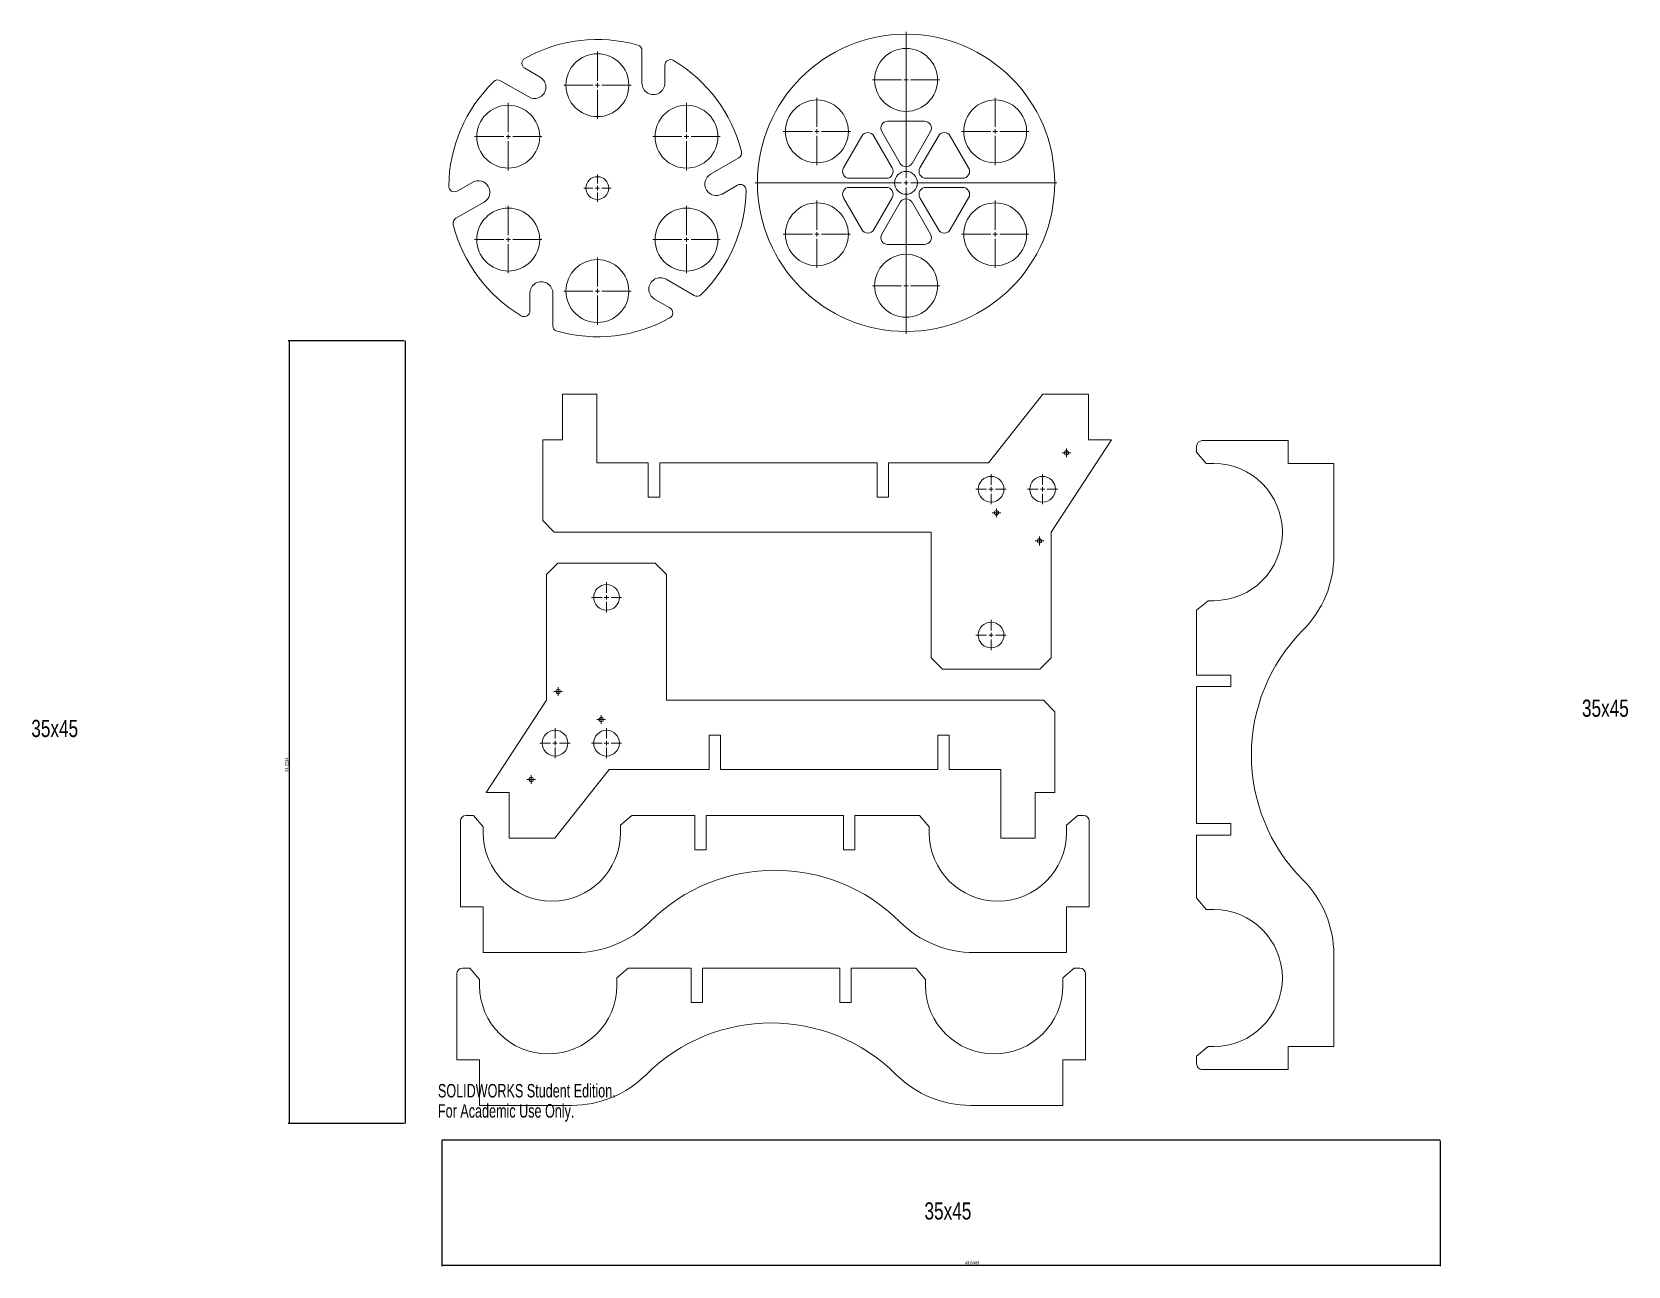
# Model space of a CAD drawing. Header units: inches. Extents: x -17.8 to 52, y -6.3 to 47.6.
import ezdxf

# ---------------------------------------------------------------- set-up
doc = ezdxf.new("R2010")
doc.units = ezdxf.units.IN
doc.header["$MEASUREMENT"] = 0
doc.layers.add('SLD-0', color=179, linetype='Continuous')
doc.styles.add('SLDTEXTSTYLE0', font='TXT', dxfattribs={"width": 0.75})
doc.styles.add('SLDTEXTSTYLE1', font='TXT', dxfattribs={"width": 0.7})
doc.dimstyles.new('SLDDIMSTYLE0', dxfattribs={"dimtxt": 0.137795, "dimasz": 0.13, "dimexe": 0, "dimexo": 0.0625, "dimgap": 0.034449, "dimtad": 1, "dimdec": 4, "dimrnd": 1e-09, "dimzin": 12, "dimdsep": 46, "dimtxsty": 'SLDTEXTSTYLE0', "dimsah": 1, "dimcen": 0.09, "dimadec": 0, "dimazin": 3, "dimtfac": 1, "dimtdec": 4, "dimtofl": 0, "dimtmove": 0, "dimatfit": 3, "dimfxl": 0, "dimfrac": 2, "dimtolj": 1, "dimtzin": 12, "dimarcsym": 0})

# ---------------------------------------------------------------- blocks, each defined once
blk = doc.blocks.new('1683-16-2100-(SUPERSTRUCTURE-TANKHOLDER)-FSAHNC')
at = {"layer": 'SLD-0', "color": 179, "linetype": 'Continuous', "lineweight": 15}
for p, q in [((9.915, 20.436), (9.915, 16.686)), ((10.495, 20.686), (10.165, 20.686)), ((10.915, 20.186), (10.495, 20.686)), ((17.415, 20.686), (16.915, 20.266)), ((16.915, 20.266), (16.915, 19.936)), ((20.165, 20.686), (17.415, 20.686)), ((20.165, 19.186), (20.165, 20.686)), ((20.665, 20.686), (20.665, 19.186)), ((26.665, 20.686), (20.665, 20.686)), ((26.665, 19.186), (26.665, 20.686)), ((27.165, 20.686), (27.165, 19.186)), ((29.995, 20.686), (27.165, 20.686)), ((30.415, 20.186), (29.995, 20.686)), ((36.915, 20.686), (36.415, 20.266)), ((36.415, 20.266), (36.415, 19.936)), ((37.165, 20.686), (36.915, 20.686)), ((37.415, 16.686), (37.415, 20.436)), ((10.915, 19.936), (10.915, 20.186)), ((30.415, 19.936), (30.415, 20.186)), ((20.665, 19.186), (20.165, 19.186)), ((27.165, 19.186), (26.665, 19.186)), ((9.915, 16.686), (10.915, 16.686)), ((10.915, 16.686), (10.915, 14.686)), ((36.415, 16.686), (37.415, 16.686)), ((36.415, 14.686), (36.415, 16.686)), ((10.915, 14.686), (14.945, 14.686)), ((32.385, 14.686), (36.415, 14.686))]:
    blk.add_line(p, q, dxfattribs=at)
for centre, radius, start, end in [((10.165, 20.436), 0.25, 90, 180), ((37.165, 20.436), 0.25, 0, 90), ((13.915, 19.936), 3, 180, 0), ((33.415, 19.936), 3, 180, 0), ((23.665, 10.54), 7.75, 45.08374, 134.91626), ((14.945, 19.286), 4.6, 270, 314.91626), ((32.385, 19.286), 4.6, 225.08374, 270)]:
    blk.add_arc(centre, radius, start, end, dxfattribs=at)
blk = doc.blocks.new('_D')
at = {"layer": 'SLD-0'}
for p, q in [((-1.475, 34.142), (-6.548, 34.142)), ((-6.508, 34.142), (-6.508, -0.081)), ((-1.475, -0.081), (-6.548, -0.081))]:
    blk.add_line(p, q, dxfattribs=at)
for points in [[(-6.508, 34.142), (-6.528, 34.012), (-6.488, 34.012)], [(-6.508, -0.081), (-6.488, 0.049), (-6.528, 0.049)]]:
    blk.add_solid(points, dxfattribs=at)
at = {"layer": 'SLD-0', "insert": (-6.686, 15.29), "char_height": 0.1378, "attachment_point": 1, "rotation": 90, "style": 'SLDTEXTSTYLE0'}
blk.add_mtext('34.2234', dxfattribs=at)
blk = doc.blocks.new('SW_CENTERMARKSYMBOL_3_0')
at = {"layer": 'SLD-0', "color": 179, "linetype": 'Continuous', "lineweight": 0}
for p, q in [((-0.098, 0), (-0.192, 0)), ((0, 0), (-0.098, 0)), ((0, 0.098), (0, 0.192)), ((0, 0), (0, 0.098)), ((0, 0), (0, -0.098)), ((0, 0), (0.098, 0)), ((0.098, 0), (0.192, 0)), ((0, -0.098), (0, -0.192))]:
    blk.add_line(p, q, dxfattribs=at)
blk = doc.blocks.new('SW_CENTERMARKSYMBOL_4_0')
at = {"layer": 'SLD-0', "color": 179, "linetype": 'Continuous', "lineweight": 0}
for p, q in [((-0.098, 0), (-0.192, 0)), ((0, 0), (-0.098, 0)), ((0, 0.098), (0, 0.192)), ((0, 0), (0, 0.098)), ((0, 0), (0, -0.098)), ((0, 0), (0.098, 0)), ((0.098, 0), (0.192, 0)), ((0, -0.098), (0, -0.192))]:
    blk.add_line(p, q, dxfattribs=at)
blk = doc.blocks.new('SW_CENTERMARKSYMBOL_1_0')
at = {"layer": 'SLD-0', "color": 179, "linetype": 'Continuous', "lineweight": 0}
for p, q in [((-0.197, 0), (-0.66, 0)), ((0, 0), (-0.098, 0)), ((0, 0.197), (0, 0.66)), ((0, 0), (0, 0.098)), ((0, 0), (0, -0.098)), ((0, 0), (0.098, 0)), ((0.197, 0), (0.66, 0)), ((0, -0.197), (0, -0.66))]:
    blk.add_line(p, q, dxfattribs=at)
blk = doc.blocks.new('SW_CENTERMARKSYMBOL_5_0')
at = {"layer": 'SLD-0', "color": 179, "linetype": 'Continuous', "lineweight": 0}
for p, q in [((-0.098, 0), (-0.192, 0)), ((0, 0), (-0.098, 0)), ((0, 0.098), (0, 0.192)), ((0, 0), (0, 0.098)), ((0, 0), (0, -0.098)), ((0, 0), (0.098, 0)), ((0.098, 0), (0.192, 0)), ((0, -0.098), (0, -0.192))]:
    blk.add_line(p, q, dxfattribs=at)
blk = doc.blocks.new('SW_CENTERMARKSYMBOL_0_0')
at = {"layer": 'SLD-0', "color": 179, "linetype": 'Continuous', "lineweight": 0}
for p, q in [((-0.197, 0), (-0.661, 0)), ((0, 0), (-0.098, 0)), ((0, 0.197), (0, 0.661)), ((0, 0), (0, 0.098)), ((0, 0), (0, -0.098)), ((0, 0), (0.098, 0)), ((0.197, 0), (0.661, 0)), ((0, -0.197), (0, -0.661))]:
    blk.add_line(p, q, dxfattribs=at)
blk = doc.blocks.new('SW_CENTERMARKSYMBOL_2_0')
at = {"layer": 'SLD-0', "color": 179, "linetype": 'Continuous', "lineweight": 0}
for p, q in [((-0.197, 0), (-0.66, 0)), ((0, 0), (-0.098, 0)), ((0, 0.197), (0, 0.66)), ((0, 0), (0, 0.098)), ((0, 0), (0, -0.098)), ((0, 0), (0.098, 0)), ((0.197, 0), (0.66, 0)), ((0, -0.197), (0, -0.66))]:
    blk.add_line(p, q, dxfattribs=at)
blk = doc.blocks.new('1683-16-2100-(SUPERSTRUCTURE-TANKHOLDER PERPENDICULAR)-FSAHNC_0')
at = {"layer": 'SLD-0', "color": 179, "linetype": 'Continuous', "lineweight": 15}
for p, q in [((14.268, 23.611), (13.768, 23.111)), ((13.768, 23.111), (13.768, 17.611)), ((18.518, 23.611), (14.268, 23.611)), ((19.018, 23.111), (18.518, 23.611)), ((19.018, 17.611), (19.018, 23.111)), ((13.768, 17.611), (11.13, 13.583)), ((35.492, 17.611), (19.018, 17.611)), ((35.992, 17.111), (35.492, 17.611)), ((35.992, 17.111), (35.992, 13.583)), ((20.88, 16.083), (21.38, 16.083)), ((20.88, 14.583), (20.88, 16.083)), ((21.38, 14.583), (21.38, 16.083)), ((30.88, 16.083), (31.38, 16.083)), ((30.88, 16.083), (30.88, 14.583)), ((31.38, 16.083), (31.38, 14.583)), ((14.13, 11.583), (16.501, 14.583)), ((16.501, 14.583), (20.88, 14.583)), ((21.38, 14.583), (30.88, 14.583)), ((31.38, 14.583), (33.63, 14.583)), ((33.63, 14.583), (33.63, 11.583)), ((12.13, 13.583), (11.13, 13.583)), ((12.13, 11.583), (12.13, 13.583)), ((35.992, 13.583), (35.13, 13.583)), ((35.13, 11.583), (35.13, 13.583)), ((12.13, 11.583), (14.13, 11.583)), ((35.13, 11.583), (33.63, 11.583))]:
    blk.add_line(p, q, dxfattribs=at)
for centre, radius in [((16.393, 22.111), 0.562), ((14.277, 17.999), 0.0938), ((16.159, 16.767), 0.0938), ((14.14, 15.736), 0.562), ((16.393, 15.736), 0.562), ((13.099, 14.147), 0.0938)]:
    blk.add_circle(centre, radius, dxfattribs=at)
at = {"color": 7, "linetype": 'Continuous'}
for name, p in [('SW_CENTERMARKSYMBOL_0_0', (16.393, 22.111)), ('SW_CENTERMARKSYMBOL_3_0', (14.277, 17.999)), ('SW_CENTERMARKSYMBOL_5_0', (16.159, 16.767)), ('SW_CENTERMARKSYMBOL_2_0', (14.14, 15.736)), ('SW_CENTERMARKSYMBOL_1_0', (16.393, 15.736)), ('SW_CENTERMARKSYMBOL_4_0', (13.099, 14.147))]:
    blk.add_blockref(name, p, dxfattribs=at)
blk = doc.blocks.new('_D_1')
at = {"layer": 'SLD-0'}
for p, q in [((0.175, -0.845), (0.175, -6.321)), ((43.82, -0.845), (43.82, -6.321)), ((0.175, -6.282), (43.82, -6.282))]:
    blk.add_line(p, q, dxfattribs=at)
for points in [[(0.175, -6.282), (0.305, -6.302), (0.305, -6.262)], [(43.82, -6.282), (43.69, -6.262), (43.69, -6.302)]]:
    blk.add_solid(points, dxfattribs=at)
at = {"layer": 'SLD-0', "insert": (23.036, -6.104), "char_height": 0.1378, "attachment_point": 1, "style": 'SLDTEXTSTYLE0'}
blk.add_mtext('43.6449', dxfattribs=at)
blk = doc.blocks.new('SW_CENTERMARKSYMBOL_5_1')
at = {"layer": 'SLD-0', "color": 179, "linetype": 'Continuous', "lineweight": 0}
for p, q in [((0, 0.197), (0, 1.473)), ((-0.197, 0), (-1.473, 0)), ((0, 0), (-0.098, 0)), ((0, 0), (0, 0.098)), ((0, 0), (0, -0.098)), ((0, 0), (0.098, 0)), ((0.197, 0), (1.473, 0)), ((0, -0.197), (0, -1.473))]:
    blk.add_line(p, q, dxfattribs=at)
blk = doc.blocks.new('SW_CENTERMARKSYMBOL_2_1')
at = {"layer": 'SLD-0', "color": 179, "linetype": 'Continuous', "lineweight": 0}
for p, q in [((0, 0.197), (0, 1.473)), ((-0.197, 0), (-1.473, 0)), ((0, 0), (-0.098, 0)), ((0, 0), (0, 0.098)), ((0, 0), (0, -0.098)), ((0, 0), (0.098, 0)), ((0.197, 0), (1.473, 0)), ((0, -0.197), (0, -1.473))]:
    blk.add_line(p, q, dxfattribs=at)
blk = doc.blocks.new('SW_CENTERMARKSYMBOL_1_1')
at = {"layer": 'SLD-0', "color": 179, "linetype": 'Continuous', "lineweight": 0}
for p, q in [((0, 0.197), (0, 1.473)), ((-0.197, 0), (-1.473, 0)), ((0, 0), (-0.098, 0)), ((0, 0), (0, 0.098)), ((0, 0), (0, -0.098)), ((0, 0), (0.098, 0)), ((0.197, 0), (1.473, 0)), ((0, -0.197), (0, -1.473))]:
    blk.add_line(p, q, dxfattribs=at)
blk = doc.blocks.new('SW_CENTERMARKSYMBOL_0_1')
at = {"layer": 'SLD-0', "color": 179, "linetype": 'Continuous', "lineweight": 0}
for p, q in [((0, 0.197), (0, 6.598)), ((-0.197, 0), (-6.598, 0)), ((0, 0), (-0.098, 0)), ((0, 0), (0, 0.098)), ((0, 0), (0, -0.098)), ((0, 0), (0.098, 0)), ((0.197, 0), (6.598, 0)), ((0, -0.197), (0, -6.598))]:
    blk.add_line(p, q, dxfattribs=at)
blk = doc.blocks.new('SW_CENTERMARKSYMBOL_4_1')
at = {"layer": 'SLD-0', "color": 179, "linetype": 'Continuous', "lineweight": 0}
for p, q in [((0, 0.197), (0, 1.473)), ((-0.197, 0), (-1.473, 0)), ((0, 0), (-0.098, 0)), ((0, 0), (0, 0.098)), ((0, 0), (0, -0.098)), ((0, 0), (0.098, 0)), ((0.197, 0), (1.473, 0)), ((0, -0.197), (0, -1.473))]:
    blk.add_line(p, q, dxfattribs=at)
blk = doc.blocks.new('SW_CENTERMARKSYMBOL_3_1')
at = {"layer": 'SLD-0', "color": 179, "linetype": 'Continuous', "lineweight": 0}
for p, q in [((0, 0.197), (0, 1.473)), ((-0.197, 0), (-1.473, 0)), ((0, 0), (-0.098, 0)), ((0, 0), (0, 0.098)), ((0, 0), (0, -0.098)), ((0, 0), (0.098, 0)), ((0.197, 0), (1.473, 0)), ((0, -0.197), (0, -1.473))]:
    blk.add_line(p, q, dxfattribs=at)
blk = doc.blocks.new('SW_CENTERMARKSYMBOL_11_0')
at = {"layer": 'SLD-0', "color": 179, "linetype": 'Continuous', "lineweight": 0}
for p, q in [((0, 0.197), (0, 1.473)), ((-0.197, 0), (-1.473, 0)), ((0, 0), (-0.098, 0)), ((0, 0), (0, 0.098)), ((0, 0), (0, -0.098)), ((0, 0), (0.098, 0)), ((0.197, 0), (1.473, 0)), ((0, -0.197), (0, -1.473))]:
    blk.add_line(p, q, dxfattribs=at)
blk = doc.blocks.new('SW_CENTERMARKSYMBOL_13_0')
at = {"layer": 'SLD-0', "color": 179, "linetype": 'Continuous', "lineweight": 0}
for p, q in [((0, 0.197), (0, 1.473)), ((-0.197, 0), (-1.473, 0)), ((0, 0), (-0.098, 0)), ((0, 0), (0, 0.098)), ((0, 0), (0, -0.098)), ((0, 0), (0.098, 0)), ((0.197, 0), (1.473, 0)), ((0, -0.197), (0, -1.473))]:
    blk.add_line(p, q, dxfattribs=at)
blk = doc.blocks.new('SW_CENTERMARKSYMBOL_6_0')
at = {"layer": 'SLD-0', "color": 179, "linetype": 'Continuous', "lineweight": 0}
for p, q in [((0, 0.197), (0, 1.473)), ((-0.197, 0), (-1.473, 0)), ((0, 0), (-0.098, 0)), ((0, 0), (0, 0.098)), ((0, 0), (0, -0.098)), ((0, 0), (0.098, 0)), ((0.197, 0), (1.473, 0)), ((0, -0.197), (0, -1.473))]:
    blk.add_line(p, q, dxfattribs=at)
blk = doc.blocks.new('SW_CENTERMARKSYMBOL_9_0')
at = {"layer": 'SLD-0', "color": 179, "linetype": 'Continuous', "lineweight": 0}
for p, q in [((0, 0.197), (0, 1.473)), ((-0.197, 0), (-1.473, 0)), ((0, 0), (-0.098, 0)), ((0, 0), (0, 0.098)), ((0, 0), (0, -0.098)), ((0, 0), (0.098, 0)), ((0.197, 0), (1.473, 0)), ((0, -0.197), (0, -1.473))]:
    blk.add_line(p, q, dxfattribs=at)
blk = doc.blocks.new('SW_CENTERMARKSYMBOL_7_0')
at = {"layer": 'SLD-0', "color": 179, "linetype": 'Continuous', "lineweight": 0}
for p, q in [((0, 0.197), (0, 6.598)), ((-0.197, 0), (-6.598, 0)), ((0, 0), (-0.098, 0)), ((0, 0), (0, 0.098)), ((0, 0), (0, -0.098)), ((0, 0), (0.098, 0)), ((0.197, 0), (6.598, 0)), ((0, -0.197), (0, -6.598))]:
    blk.add_line(p, q, dxfattribs=at)
blk = doc.blocks.new('SW_CENTERMARKSYMBOL_8_0')
at = {"layer": 'SLD-0', "color": 179, "linetype": 'Continuous', "lineweight": 0}
for p, q in [((0, 0.197), (0, 1.473)), ((-0.197, 0), (-1.473, 0)), ((0, 0), (-0.098, 0)), ((0, 0), (0, 0.098)), ((0, 0), (0, -0.098)), ((0, 0), (0.098, 0)), ((0.197, 0), (1.473, 0)), ((0, -0.197), (0, -1.473))]:
    blk.add_line(p, q, dxfattribs=at)
blk = doc.blocks.new('SW_CENTERMARKSYMBOL_10_0')
at = {"layer": 'SLD-0', "color": 179, "linetype": 'Continuous', "lineweight": 0}
for p, q in [((0, 0.197), (0, 1.473)), ((-0.197, 0), (-1.473, 0)), ((0, 0), (-0.098, 0)), ((0, 0), (0, 0.098)), ((0, 0), (0, -0.098)), ((0, 0), (0.098, 0)), ((0.197, 0), (1.473, 0)), ((0, -0.197), (0, -1.473))]:
    blk.add_line(p, q, dxfattribs=at)
blk = doc.blocks.new('SW_CENTERMARKSYMBOL_12_0')
at = {"layer": 'SLD-0', "color": 179, "linetype": 'Continuous', "lineweight": 0}
for p, q in [((0, 0.197), (0, 1.473)), ((-0.197, 0), (-1.473, 0)), ((0, 0), (-0.098, 0)), ((0, 0), (0, 0.098)), ((0, 0), (0, -0.098)), ((0, 0), (0.098, 0)), ((0.197, 0), (1.473, 0)), ((0, -0.197), (0, -1.473))]:
    blk.add_line(p, q, dxfattribs=at)
blk = doc.blocks.new('1683-16-3100-(BARREL FRONT PLATE)-FSAHNC_0')
at = {"layer": 'SLD-0', "color": 179, "linetype": 'Continuous', "lineweight": 15}
for p, q in [((23.869, 18.454), (22.258, 18.454)), ((21.132, 17.804), (20.327, 16.409)), ((22.457, 16.409), (21.652, 17.804)), ((21.998, 18.004), (22.804, 16.609)), ((23.323, 16.609), (24.129, 18.004)), ((24.475, 17.804), (23.67, 16.409)), ((25.8, 16.409), (24.995, 17.804)), ((20.587, 15.959), (22.197, 15.959)), ((22.197, 15.559), (20.587, 15.559)), ((23.929, 15.959), (25.54, 15.959)), ((25.54, 15.559), (23.929, 15.559)), ((20.327, 15.109), (21.132, 13.714)), ((21.652, 13.714), (22.457, 15.109)), ((22.804, 14.909), (21.998, 13.514)), ((24.129, 13.514), (23.323, 14.909)), ((23.67, 15.109), (24.475, 13.714)), ((24.995, 13.714), (25.8, 15.109)), ((22.258, 13.064), (23.869, 13.064))]:
    blk.add_line(p, q, dxfattribs=at)
for centre, radius in [((23.063, 15.759), 6.5), ((23.063, 20.259), 1.375), ((19.166, 18.009), 1.375), ((26.961, 18.009), 1.375), ((23.063, 15.759), 0.5), ((19.166, 13.509), 1.375), ((26.961, 13.509), 1.375), ((23.063, 11.259), 1.375)]:
    blk.add_circle(centre, radius, dxfattribs=at)
for centre, start, end in [((22.258, 18.154), 90, 210), ((23.869, 18.154), 329.99999, 90), ((21.392, 17.654), 30, 150), ((24.735, 17.654), 30, 150), ((20.587, 16.259), 150, 270), ((22.197, 16.259), 270, 30), ((23.063, 16.759), 210, 330), ((23.929, 16.259), 150, 270), ((25.54, 16.259), 270.00002, 30), ((20.587, 15.259), 90.00002, 210), ((22.197, 15.259), 330, 90), ((23.929, 15.259), 90, 210), ((25.54, 15.259), 330, 90), ((23.063, 14.759), 30, 150), ((21.392, 13.864), 210, 330), ((22.258, 13.364), 149.99999, 270), ((23.869, 13.364), 270, 30), ((24.735, 13.864), 210, 330)]:
    blk.add_arc(centre, 0.3, start, end, dxfattribs=at)
at = {"color": 7, "linetype": 'Continuous'}
for name, p in [('SW_CENTERMARKSYMBOL_0_1', (23.063, 15.759)), ('SW_CENTERMARKSYMBOL_7_0', (23.063, 15.759)), ('SW_CENTERMARKSYMBOL_1_1', (23.063, 20.259)), ('SW_CENTERMARKSYMBOL_8_0', (23.063, 20.259)), ('SW_CENTERMARKSYMBOL_13_0', (19.166, 18.009)), ('SW_CENTERMARKSYMBOL_6_0', (19.166, 18.009)), ('SW_CENTERMARKSYMBOL_2_1', (26.961, 18.009)), ('SW_CENTERMARKSYMBOL_9_0', (26.961, 18.009)), ('SW_CENTERMARKSYMBOL_5_1', (19.166, 13.509)), ('SW_CENTERMARKSYMBOL_12_0', (19.166, 13.509)), ('SW_CENTERMARKSYMBOL_3_1', (26.961, 13.509)), ('SW_CENTERMARKSYMBOL_10_0', (26.961, 13.509)), ('SW_CENTERMARKSYMBOL_4_1', (23.063, 11.259)), ('SW_CENTERMARKSYMBOL_11_0', (23.063, 11.259))]:
    blk.add_blockref(name, p, dxfattribs=at)
blk = doc.blocks.new('SW_CENTERMARKSYMBOL_3_2')
at = {"layer": 'SLD-0', "color": 179, "linetype": 'Continuous', "lineweight": 0}
for p, q in [((0, 0.197), (0, 1.473)), ((-0.197, 0), (-1.473, 0)), ((0, 0), (-0.098, 0)), ((0, 0), (0, 0.098)), ((0, 0), (0, -0.098)), ((0, 0), (0.098, 0)), ((0.197, 0), (1.473, 0)), ((0, -0.197), (0, -1.473))]:
    blk.add_line(p, q, dxfattribs=at)
blk = doc.blocks.new('SW_CENTERMARKSYMBOL_6_1')
at = {"layer": 'SLD-0', "color": 179, "linetype": 'Continuous', "lineweight": 0}
for p, q in [((0, 0.197), (0, 1.473)), ((-0.197, 0), (-1.473, 0)), ((0, 0), (-0.098, 0)), ((0, 0), (0, 0.098)), ((0, 0), (0, -0.098)), ((0, 0), (0.098, 0)), ((0.197, 0), (1.473, 0)), ((0, -0.197), (0, -1.473))]:
    blk.add_line(p, q, dxfattribs=at)
blk = doc.blocks.new('SW_CENTERMARKSYMBOL_2_2')
at = {"layer": 'SLD-0', "color": 179, "linetype": 'Continuous', "lineweight": 0}
for p, q in [((0, 0.197), (0, 1.473)), ((-0.197, 0), (-1.473, 0)), ((0, 0), (-0.098, 0)), ((0, 0), (0, 0.098)), ((0, 0), (0, -0.098)), ((0, 0), (0.098, 0)), ((0.197, 0), (1.473, 0)), ((0, -0.197), (0, -1.473))]:
    blk.add_line(p, q, dxfattribs=at)
blk = doc.blocks.new('SW_CENTERMARKSYMBOL_5_2')
at = {"layer": 'SLD-0', "color": 179, "linetype": 'Continuous', "lineweight": 0}
for p, q in [((0, 0.197), (0, 1.473)), ((-0.197, 0), (-1.473, 0)), ((0, 0), (-0.098, 0)), ((0, 0), (0, 0.098)), ((0, 0), (0, -0.098)), ((0, 0), (0.098, 0)), ((0.197, 0), (1.473, 0)), ((0, -0.197), (0, -1.473))]:
    blk.add_line(p, q, dxfattribs=at)
blk = doc.blocks.new('SW_CENTERMARKSYMBOL_0_2')
at = {"layer": 'SLD-0', "color": 179, "linetype": 'Continuous', "lineweight": 0}
for p, q in [((-0.197, 0), (-0.598, 0)), ((0, 0), (-0.098, 0)), ((0, 0.197), (0, 0.598)), ((0, 0), (0, 0.098)), ((0, 0), (0, -0.098)), ((0, 0), (0.098, 0)), ((0.197, 0), (0.598, 0)), ((0, -0.197), (0, -0.598))]:
    blk.add_line(p, q, dxfattribs=at)
blk = doc.blocks.new('SW_CENTERMARKSYMBOL_1_2')
at = {"layer": 'SLD-0', "color": 179, "linetype": 'Continuous', "lineweight": 0}
for p, q in [((0, 0.197), (0, 1.473)), ((-0.197, 0), (-1.473, 0)), ((0, 0), (-0.098, 0)), ((0, 0), (0, 0.098)), ((0, 0), (0, -0.098)), ((0, 0), (0.098, 0)), ((0.197, 0), (1.473, 0)), ((0, -0.197), (0, -1.473))]:
    blk.add_line(p, q, dxfattribs=at)
blk = doc.blocks.new('SW_CENTERMARKSYMBOL_4_2')
at = {"layer": 'SLD-0', "color": 179, "linetype": 'Continuous', "lineweight": 0}
for p, q in [((0, 0.197), (0, 1.473)), ((-0.197, 0), (-1.473, 0)), ((0, 0), (-0.098, 0)), ((0, 0), (0, 0.098)), ((0, 0), (0, -0.098)), ((0, 0), (0.098, 0)), ((0.197, 0), (1.473, 0)), ((0, -0.197), (0, -1.473))]:
    blk.add_line(p, q, dxfattribs=at)
blk = doc.blocks.new('1683-16-3100-(BARREL BACK PLATE)-FSAHNC_0')
at = {"layer": 'SLD-0', "color": 179, "linetype": 'Continuous', "lineweight": 15}
for p, q in [((26.171, 22.018), (26.171, 23.441)), ((21.719, 22.277), (21.047, 22.665)), ((27.171, 22.018), (27.171, 22.795)), ((21.219, 21.411), (19.988, 22.122)), ((29.173, 18.034), (30.405, 18.745)), ((18.769, 17.685), (18.097, 17.297)), ((29.673, 17.168), (30.345, 17.556)), ((19.269, 16.819), (18.038, 16.108)), ((27.223, 13.442), (28.455, 12.73)), ((21.271, 12.834), (21.271, 12.058)), ((22.271, 12.834), (22.271, 11.412)), ((26.723, 12.576), (27.395, 12.187))]:
    blk.add_line(p, q, dxfattribs=at)
for centre, radius in [((24.221, 21.926), 1.375), ((20.324, 19.676), 1.375), ((28.118, 19.676), 1.375), ((24.221, 17.426), 0.5), ((20.324, 15.176), 1.375), ((28.118, 15.176), 1.375), ((24.221, 12.926), 1.375)]:
    blk.add_circle(centre, radius, dxfattribs=at)
for centre, radius, start, end in [((24.221, 17.426), 6.5, 74.21669, 119.20286), ((21.172, 22.882), 0.25, 119.20286, 239.99997), ((25.921, 23.441), 0.25, 0, 74.21669), ((27.421, 22.795), 0.25, 59.20286, 180.00001), ((24.221, 17.426), 6.5, 14.21669, 59.20286), ((24.221, 17.426), 6.5, 134.21669, 179.20286), ((19.863, 21.906), 0.25, 60, 134.21669), ((21.469, 21.844), 0.5, 239.99999, 60), ((26.671, 22.018), 0.5, 179.99999, 0), ((30.28, 18.961), 0.25, 300, 14.21669), ((17.972, 17.513), 0.25, 179.20286, 300.00005), ((19.019, 17.252), 0.5, 300.00003, 120), ((29.423, 17.601), 0.5, 120.00003, 300), ((30.47, 17.339), 0.25, 359.20286, 120.00005), ((24.221, 17.426), 6.5, 314.21669, 359.20286), ((18.163, 15.891), 0.25, 120, 194.21669), ((24.221, 17.426), 6.5, 194.21669, 239.20286), ((21.771, 12.834), 0.5, 359.99999, 180), ((26.973, 13.009), 0.5, 59.99999, 240), ((28.58, 12.947), 0.25, 240, 314.21669), ((21.021, 12.058), 0.25, 239.20286, 0.00001), ((27.27, 11.971), 0.25, 299.20286, 59.99997), ((22.521, 11.412), 0.25, 180, 254.21669), ((24.221, 17.426), 6.5, 254.21669, 299.20286)]:
    blk.add_arc(centre, radius, start, end, dxfattribs=at)
at = {"color": 7, "linetype": 'Continuous'}
for name, p in [('SW_CENTERMARKSYMBOL_1_2', (24.221, 21.926)), ('SW_CENTERMARKSYMBOL_6_1', (20.324, 19.676)), ('SW_CENTERMARKSYMBOL_2_2', (28.118, 19.676)), ('SW_CENTERMARKSYMBOL_0_2', (24.221, 17.426)), ('SW_CENTERMARKSYMBOL_5_2', (20.324, 15.176)), ('SW_CENTERMARKSYMBOL_3_2', (28.118, 15.176)), ('SW_CENTERMARKSYMBOL_4_2', (24.221, 12.926))]:
    blk.add_blockref(name, p, dxfattribs=at)

msp = doc.modelspace()

# ---------------------------------------------------------------- linework, layer by layer
at = {"layer": 'SLD-0'}
for p, q in [((-1.43536, 34.142), (-1.43536, -0.08138)), ((0.17515, -0.80611), (43.82002, -0.80611))]:
    msp.add_line(p, q, dxfattribs=at)

# ---------------------------------------------------------------- block references
at = {"color": 7, "linetype": 'Continuous'}
for name, p in [('1683-16-3100-(BARREL BACK PLATE)-FSAHNC_0', (-17.25008, 23.3874)), ('1683-16-3100-(BARREL FRONT PLATE)-FSAHNC_0', (-2.595, 25.2856)), ('1683-16-2100-(SUPERSTRUCTURE-TANKHOLDER PERPENDICULAR)-FSAHNC_0', (-9.02095, 0.80819)), ('1683-16-2100-(SUPERSTRUCTURE-TANKHOLDER)-FSAHNC', (-8.93505, -7.30121)), ('1683-16-2100-(SUPERSTRUCTURE-TANKHOLDER)-FSAHNC', (-9.0945, -13.98191))]:
    msp.add_blockref(name, p, dxfattribs=at)
for name, p, rotation in [('1683-16-2100-(SUPERSTRUCTURE-TANKHOLDER PERPENDICULAR)-FSAHNC_0', (40.57858, 43.3837), 180.0000000000014), ('1683-16-2100-(SUPERSTRUCTURE-TANKHOLDER)-FSAHNC', (53.85821, -7.64106), 90.0000000000001)]:
    msp.add_blockref(name, p, dxfattribs=dict(at, rotation=rotation))

# ---------------------------------------------------------------- texts
at = {"color": 7, "linetype": 'Continuous', "char_height": 0.5882, "attachment_point": 1, "style": 'SLDTEXTSTYLE1'}
for s, insert in [('SOLIDWORKS Student Edition.', (0, 1.64053)), ('For Academic Use Only.', (0, 0.75823))]:
    msp.add_mtext(s, dxfattribs=dict(at, insert=insert))
at = {"layer": 'SLD-0', "char_height": 0.75, "attachment_point": 1, "style": 'SLDTEXTSTYLE0'}
for insert in [(50.02049, 18.44746), (-17.78205, 17.56168), (21.27286, -3.53602)]:
    msp.add_mtext('35x45', dxfattribs=dict(at, insert=insert))

# ---------------------------------------------------------------- dimensions: what is measured, and where the dimension line sits
at = {"layer": 'SLD-0'}
for base, p1, p2, angle, picture, middle in [((-6.50847, -0.08138), (-1.43536, 34.142), (-1.43536, -0.08138), 90, '_D', (-6.50847, 15.62111)), ((43.82002, -6.28185), (0.17515, -0.80611), (43.82002, -0.80611), 0, '_D_1', (23.36652, -6.28185))]:
    dim = msp.add_linear_dim(base=base, p1=p1, p2=p2, angle=angle, dimstyle='SLDDIMSTYLE0', dxfattribs=at)
    dim.commit()
    dim.dimension.update_dxf_attribs({"geometry": picture, "text_midpoint": middle, "dimtype": 160})

doc.saveas('drawing.dxf')
